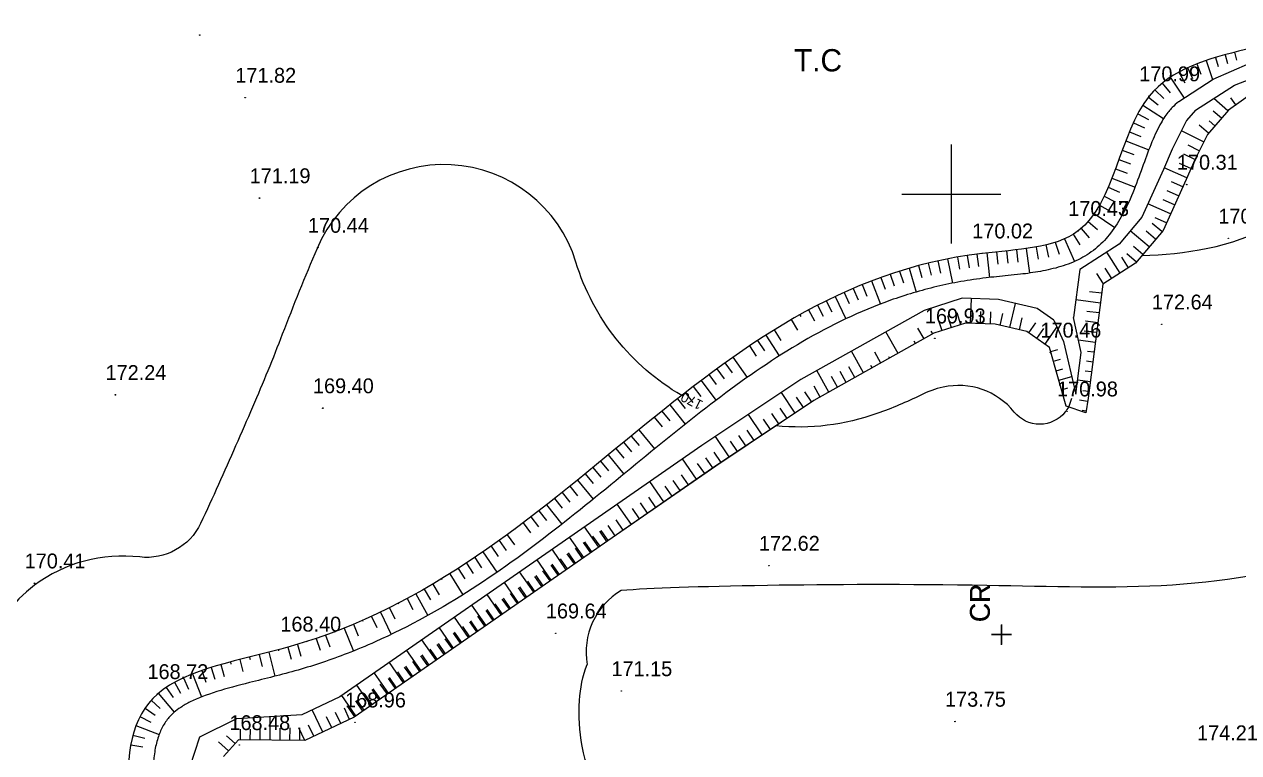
# Model space of a CAD drawing. Extents: x -83928 to -81707, y 15464 to 18601.
# Drawn here: x -83387.1 to -83142, y 16687.2 to 16834.3 of the extents above; entities that cross this region are included whole.
import ezdxf
from ezdxf.enums import TextEntityAlignment as Align

# ---------------------------------------------------------------- set-up
doc = ezdxf.new("R2010")
doc.units = 0
doc.header["$MEASUREMENT"] = 0
doc.linetypes.add('ACAD_ISO03W100', pattern=[30, 12, -18])
for name, color, linetype in [('ALT', 7, 'Continuous'), ('Carroyage 1', 7, 'Continuous'), ('CNiv_1', 1, 'Continuous'), ('CODE', 2, 'Continuous'), ('CONST', 7, 'Continuous'), ('Cotation CN', 6, 'Continuous'), ('ECOULEMENT', 160, 'ACAD_ISO03W100'), ('POINTS', 3, 'Continuous'), ('Talus', 5, 'Continuous')]:
    doc.layers.add(name, color=color, linetype=linetype)
doc.styles.add('TEXT', font='cyr2.shx')

# ---------------------------------------------------------------- blocks, each defined once
blk = doc.blocks.new('CotaCNiv')
at = {"invisible_edges": 15}
blk.add_3dface([(-0.5, -0.5), (0.5, -0.5), (0.5, 0.5), (-0.5, 0.5)], dxfattribs=at)
blk.add_3dface([(-0.5, -0.5), (0.5, -0.5), (0.5, 0.5), (-0.5, 0.5)], dxfattribs=at)
blk.add_attdef('ALTCNIV', text='', height=0.4).set_placement((0, 0), align=Align.MIDDLE)
blk = doc.blocks.new('C16')
for p, q in [((-1, 0), (1, 0)), ((0, -1), (0, 1))]:
    blk.add_line(p, q)
at = {"style": 'TEXT'}
blk.add_text('CR', height=2, dxfattribs=at).set_placement((1.28, 1.19))

msp = doc.modelspace()

# ---------------------------------------------------------------- linework, layer by layer
at = {"extrusion": (0.003135, -0.012036, 0.999923)}
for p, q in [((-83189.86, 16709.02, 194.3), (-83189.86, 16713.02, 194.35)), ((-83189.86, 16709.02, 194.3), (-83189.86, 16713.02, 194.35)), ((-83189.85, 16708.99, 194.3), (-83189.85, 16712.99, 194.35)), ((-83189.85, 16708.99, 194.3), (-83189.85, 16712.99, 194.35)), ((-83189.84, 16709.04, 194.3), (-83189.84, 16713.04, 194.35)), ((-83189.84, 16709.04, 194.3), (-83189.84, 16713.04, 194.35)), ((-83187.86, 16711.02, 194.32), (-83191.86, 16711.02, 194.33)), ((-83187.86, 16711.02, 194.32), (-83191.86, 16711.02, 194.33)), ((-83187.85, 16710.99, 194.32), (-83191.85, 16710.99, 194.33)), ((-83187.85, 16710.99, 194.32), (-83191.85, 16710.99, 194.33)), ((-83187.84, 16711.04, 194.32), (-83191.84, 16711.04, 194.33)), ((-83187.84, 16711.04, 194.32), (-83191.84, 16711.04, 194.33))]:
    msp.add_line(p, q, dxfattribs=at)
at = {"layer": 'Carroyage 1'}
for p, q in [((-83200, 16810), (-83200, 16790)), ((-83210, 16800), (-83190, 16800))]:
    msp.add_line(p, q, dxfattribs=at)
at = {"layer": 'CNiv_1', "elevation": 170}
for points in [[(-83254.41, 16759.34, -0.188943), (-83275.76, 16786.25, 0.69987), (-83328, 16789, 0.008787), (-83335, 16771.69, -0.010345), (-83341, 16757, -0.002985), (-83347.89, 16741.33, -0.005928), (-83351.5, 16733.5, -0.321506), (-83363.77, 16726.72, 0.19264), (-83385, 16721, 0.288856), (-83396.09, 16691.94, -0.333282)], [(-83180, 16768, -0.003653), (-83179.84, 16767.82, -0.003653)], [(-83176.37, 16757, -0.055328), (-83177, 16756, -0.478882), (-83187.31, 16755.99, 0.285432), (-83201.67, 16761, 0.060042), (-83206.16, 16759.41, -0.029775), (-83215, 16755.67, -0.11048), (-83235.4, 16753.19, -0.11048)], [(-83155.17, 16473.7, -0.01914), (-83167.14, 16529, -0.02761), (-83168.97, 16544.2, 0.144384), (-83170, 16547, 0.076084), (-83172.63, 16549.61, -0.0246), (-83181.5, 16556.75, -0.009017), (-83187.07, 16561.89, -0.006153), (-83195, 16569.67, -0.386251), (-83195.92, 16589.71, 0.24758), (-83190, 16618, 0.108236), (-83208.19, 16651.7, 0.203341), (-83227, 16661, 0.028378), (-83229.94, 16661, -0.027303), (-83233, 16661, -0.133708), (-83262.93, 16670.9, -0.204862), (-83274.5, 16688.5, -0.059532), (-83275.04, 16697.77, -0.074932), (-83273.5, 16705)]]:
    msp.add_lwpolyline(points, format="xyb", dxfattribs=at)
at = {"layer": 'CNiv_1'}
msp.add_arc((-83259.08, 16707.44, 24.95), 14.63, 121.1688, 189.5838, dxfattribs=at)
msp.add_open_spline([(-83161.54, 16787.58, -1.18), (-83152.97, 16787.84, -1.23), (-83128.21, 16791.31, 0.96), (-83089.88, 16842.36, -0.47), (-83082.11, 16755.45, 0.2), (-83128.37, 16718.36, -0.39), (-83182.42, 16721.38, 2.11), (-83242.96, 16721.06, -4.77), (-83260.62, 16720.4, 11.94), (-83266.65, 16719.95, 24.95)], degree=3, knots=[185.913164, 185.913164, 185.913164, 185.913164, 211.895094, 254.614391, 314.944306, 355.90358, 427.87171, 472.181306, 522.481281, 522.481281, 522.481281, 522.481281], dxfattribs=at)
at = {"layer": 'ECOULEMENT', "linetype": 'ByBlock', "extrusion": (0.000932032, -0.005533, 0.999984)}
for p, q in [((-83138.5, 16820.88, 8.28), (-83144.07, 16816.93, 8.26)), ((-83144.07, 16816.93, 8.26), (-83148.33, 16812.03, 8.24)), ((-83148.33, 16812.03, 8.24), (-83150.89, 16806.92, 8.21)), ((-83150.89, 16806.92, 8.21), (-83152.64, 16802.94, 8.19)), ((-83152.64, 16802.94, 8.19), (-83157.28, 16792.66, 8.14)), ((-83157.28, 16792.66, 8.14), (-83162.82, 16786.06, 8.11)), ((-83162.82, 16786.06, 8.11), (-83169.42, 16781.8, 8.09)), ((-83169.42, 16781.8, 8.09), (-83172.4, 16758.81, 7.97)), ((-83197.12, 16773.92, 8.07), (-83203.5, 16771.89, 8.07)), ((-83191.15, 16773.71, 8.07), (-83197.12, 16773.92, 8.07)), ((-83184.76, 16772.22, 8.05), (-83191.15, 16773.71, 8.07)), ((-83203.5, 16771.89, 8.07), (-83227.74, 16758.29, 8.02)), ((-83180.18, 16769.03, 8.03), (-83184.76, 16772.22, 8.05)), ((-83176.83, 16757.15, 7.96), (-83180.18, 16769.03, 8.03)), ((-83227.74, 16758.29, 8.02), (-83247.55, 16745.09, 7.96)), ((-83172.4, 16758.81, 7.97), (-83172.83, 16755.83, 7.95)), ((-83172.83, 16755.83, 7.95), (-83176.83, 16757.15, 7.96)), ((-83176.83, 16757.15, 7.96), (-83176.83, 16757.15, 7.96)), ((-83247.55, 16745.09, 7.96), (-83268.43, 16730.61, 7.9)), ((-83268.43, 16730.61, 7.9), (-83320.51, 16694.37, 7.75)), ((-83320.51, 16694.37, 7.75), (-83330.47, 16689.66, 7.73)), ((-83343.85, 16689.79, 7.75), (-83346.88, 16686.46, 7.73)), ((-83330.47, 16689.66, 7.73), (-83343.85, 16689.79, 7.75))]:
    msp.add_line(p, q, dxfattribs=at)
for points, elevation in [([(-83154.26, 16819.04), (-83147.33, 16823.58), (-83139.91, 16826.8), (-83130.88, 16829.06), (-83122.81, 16831.64), (-83115.39, 16836.47), (-83109.58, 16844.53), (-83109.26, 16852.26), (-83110.55, 16858.06), (-83112.81, 16864.51), (-83120.23, 16875.47), (-83129.18, 16886.02)], 24.94), ([(-83150.7, 16816.26), (-83142.81, 16821.32), (-83135.39, 16824.22), (-83120.37, 16826.73)], -162.28), ([(-83138.47, 16820.24), (-83144.04, 16816.29), (-83148.3, 16811.39), (-83150.86, 16806.28), (-83152.61, 16802.3), (-83157.25, 16792.02), (-83162.79, 16785.42), (-83169.39, 16781.16), (-83172.38, 16758.17), (-83172.8, 16755.19), (-83176.8, 16756.51), (-83176.8, 16756.51), (-83180.15, 16768.39), (-83184.73, 16771.58), (-83191.12, 16773.07), (-83197.09, 16773.28), (-83203.47, 16771.25), (-83227.71, 16757.65), (-83247.52, 16744.45), (-83268.4, 16729.97), (-83320.48, 16693.72)], -162.28), ([(-83150.7, 16816.26), (-83152.49, 16814.19), (-83155.39, 16808.41), (-83157.18, 16804.33), (-83161.53, 16794.7), (-83166.13, 16789.21), (-83174.05, 16784.1), (-83175.31, 16774.45)], -162.28), ([(-83179.27, 16773.87), (-83182.66, 16776.23), (-83190.46, 16778.05), (-83197.78, 16778.31), (-83205.47, 16775.86), (-83230.33, 16761.92), (-83250.34, 16748.59), (-83271.25, 16734.08), (-83323.34, 16697.83)], -162.28), ([(-83179.27, 16773.87), (-83177.34, 16769.6), (-83174.82, 16758.94), (-83173.74, 16767.37), (-83175.31, 16774.45)], -162.28), ([(-83323.34, 16697.83), (-83331.03, 16694.22), (-83344.23, 16693.4), (-83351.66, 16689.69), (-83353.73, 16683.5), (-83349.14, 16652.7), (-83343.82, 16647.23), (-83338.87, 16646.4), (-83332.26, 16647.23), (-83328.08, 16644.3), (-83326.28, 16635.53), (-83324.47, 16627.89), (-83321.77, 16623.17), (-83312.54, 16621.59)], -162.28)]:
    msp.add_lwpolyline(points, dxfattribs=dict(at, elevation=elevation))
at = {"layer": 'ECOULEMENT', "linetype": 'ByBlock'}
for points, knots in [([(-83231.14, 17000, 197.93), (-83200.61, 16961.43, 197.37), (-83163.48, 16914.92, 196.69), (-83105.77, 16852.96, 195.77), (-83125.72, 16827.05, 195.52), (-83164.9, 16832.87, 195.71), (-83167.56, 16789.06, 195.19), (-83247.47, 16788.18, 195.43), (-83281.69, 16714.69, 194.65), (-83374.05, 16701.39, 194.78), (-83364.95, 16668.76, 194.36), (-83359.1, 16647.79, 194.09)], [7.908375, 7.908375, 7.908375, 7.908375, 170.271753, 201.744415, 213.343907, 258.510006, 289.240422, 309.149666, 469.744028, 498.230383, 549.512614, 549.512614, 549.512614, 549.512614]), ([(-83231.14, 17000, 197.93), (-83200.61, 16961.43, 197.37), (-83163.48, 16914.92, 196.69), (-83105.77, 16852.96, 195.77), (-83125.72, 16827.05, 195.52), (-83164.9, 16832.87, 195.71), (-83167.56, 16789.06, 195.19), (-83247.47, 16788.18, 195.43), (-83281.69, 16714.69, 194.65), (-83374.05, 16701.39, 194.78), (-83364.95, 16668.76, 194.36), (-83359.1, 16647.79, 194.09)], [7.908375, 7.908375, 7.908375, 7.908375, 170.271753, 201.744415, 213.343907, 258.510006, 289.240422, 309.149666, 469.744028, 498.230383, 549.512614, 549.512614, 549.512614, 549.512614]), ([(-83154.12, 16818.65, 195.51), (-83154.13, 16818.64, 195.51), (-83154.13, 16818.63, 195.51), (-83154.61, 16818.26, 195.5), (-83155.03, 16817.87, 195.5), (-83155.67, 16817.21, 195.49), (-83155.91, 16816.96, 195.49), (-83156.39, 16816.36, 195.49), (-83156.65, 16816.02, 195.48), (-83157.16, 16815.25, 195.47), (-83157.41, 16814.84, 195.47), (-83158.31, 16813.27, 195.45), (-83158.92, 16811.95, 195.44), (-83160.11, 16809.06, 195.41), (-83160.68, 16807.5, 195.39), (-83161.85, 16804.25, 195.36), (-83162.46, 16802.57, 195.34), (-83163.8, 16799.2, 195.3), (-83164.54, 16797.51, 195.28), (-83166.13, 16794.58, 195.25), (-83166.92, 16793.31, 195.24), (-83168.64, 16791.09, 195.22), (-83169.53, 16790.13, 195.21), (-83171.06, 16788.81, 195.2), (-83171.61, 16788.39, 195.2), (-83172.74, 16787.64, 195.19), (-83173.31, 16787.29, 195.19), (-83175.21, 16786.29, 195.18), (-83176.56, 16785.77, 195.18), (-83179.28, 16784.94, 195.18), (-83180.65, 16784.63, 195.18), (-83183.37, 16784.14, 195.18), (-83184.72, 16783.95, 195.18), (-83187.71, 16783.61, 195.19), (-83189.32, 16783.46, 195.19), (-83191.6, 16783.22, 195.2), (-83192.3, 16783.15, 195.2), (-83193.85, 16782.97, 195.2), (-83194.7, 16782.85, 195.2), (-83196.39, 16782.6, 195.2), (-83197.22, 16782.47, 195.21), (-83199.71, 16782.03, 195.21), (-83201.33, 16781.69, 195.21), (-83206.14, 16780.55, 195.21), (-83209.25, 16779.62, 195.21), (-83218.47, 16776.33, 195.2), (-83224.33, 16773.5, 195.18), (-83235.66, 16766.9, 195.14), (-83241.13, 16763.13, 195.11), (-83251.93, 16755.04, 195.05), (-83257.26, 16750.7, 195.01), (-83268.02, 16741.86, 194.94), (-83273.46, 16737.35, 194.9), (-83284.72, 16728.54, 194.83), (-83290.54, 16724.25, 194.8), (-83302.84, 16716.32, 194.74), (-83309.32, 16712.68, 194.72), (-83318.11, 16708.76, 194.7), (-83319.99, 16707.98, 194.69), (-83323.54, 16706.61, 194.69), (-83325.21, 16706, 194.69), (-83328.52, 16704.89, 194.68), (-83330.16, 16704.38, 194.68), (-83335.15, 16702.95, 194.68), (-83338.48, 16702.16, 194.68), (-83343.96, 16700.77, 194.68), (-83346.18, 16700.18, 194.68), (-83350.23, 16698.9, 194.68), (-83352.06, 16698.21, 194.68), (-83354.29, 16697.1, 194.67), (-83354.93, 16696.74, 194.67), (-83356.02, 16696.02, 194.66), (-83356.48, 16695.68, 194.66), (-83357.47, 16694.82, 194.65), (-83357.96, 16694.27, 194.65), (-83358.84, 16693.06, 194.64), (-83359.23, 16692.39, 194.63), (-83359.89, 16690.89, 194.61), (-83360.18, 16690.07, 194.6), (-83360.63, 16688.25, 194.58), (-83360.8, 16687.25, 194.57), (-83361.14, 16684.04, 194.53), (-83361.13, 16681.6, 194.51), (-83360.67, 16676.25, 194.44), (-83360.23, 16673.35, 194.4), (-83359.04, 16667.25, 194.33), (-83358.29, 16664.06, 194.29), (-83356.61, 16657.49, 194.2), (-83355.68, 16654.12, 194.16), (-83354.58, 16650.19, 194.11), (-83354.43, 16649.66, 194.1), (-83354.29, 16649.13, 194.09)], [254.181157, 254.181157, 254.181157, 254.181157, 254.234902, 254.234902, 256.807474, 256.807474, 258.372978, 258.372978, 260.23433, 260.23433, 262.095682, 262.095682, 266.925055, 266.925055, 271.754428, 271.754428, 276.583801, 276.583801, 281.413174, 281.413174, 285.208765, 285.208765, 288.399955, 288.399955, 290.009131, 290.009131, 291.618307, 291.618307, 295.237822, 295.237822, 298.857338, 298.857338, 302.476854, 302.476854, 306.918177, 306.918177, 308.959153, 308.959153, 311.510376, 311.510376, 314.061599, 314.061599, 319.164045, 319.164045, 329.368937, 329.368937, 350.258204, 350.258204, 371.14747, 371.14747, 392.036736, 392.036736, 412.926003, 412.926003, 433.815269, 433.815269, 454.704535, 454.704535, 460.249327, 460.249327, 465.02062, 465.02062, 469.557659, 469.557659, 478.631737, 478.631737, 485.37404, 485.37404, 492.116343, 492.116343, 495.288811, 495.288811, 498.157063, 498.157063, 502.334214, 502.334214, 506.511365, 506.511365, 510.688515, 510.688515, 514.865666, 514.865666, 523.203077, 523.203077, 531.540488, 531.540488, 539.8779, 539.8779, 548.215311, 548.215311, 549.512614, 549.512614, 549.512614, 549.512614]), ([(-83636.04, 16784.1, 196.6), (-83634.16, 16780.03, 196.55), (-83632.29, 16775.99, 196.49), (-83627.7, 16766.56, 196.36), (-83624.95, 16761.27, 196.29), (-83620.65, 16754.22, 196.19), (-83619.27, 16752.12, 196.16), (-83616.8, 16748.66, 196.11), (-83615.72, 16747.26, 196.09), (-83613.51, 16744.57, 196.05), (-83612.36, 16743.29, 196.04), (-83608.81, 16739.59, 195.98), (-83606.28, 16737.33, 195.94), (-83599.82, 16732.41, 195.87), (-83595.72, 16729.89, 195.82), (-83586.51, 16725.37, 195.74), (-83581.41, 16723.36, 195.7), (-83573.32, 16720.81, 195.64), (-83570.82, 16720.09, 195.63), (-83566.29, 16718.9, 195.6), (-83564.32, 16718.42, 195.59), (-83560.24, 16717.49, 195.56), (-83558.13, 16717.03, 195.55), (-83552.11, 16715.77, 195.52), (-83548.14, 16714.96, 195.49), (-83540.36, 16713.2, 195.45), (-83536.56, 16712.26, 195.42), (-83530.86, 16710.46, 195.38), (-83528.8, 16709.72, 195.37), (-83524.92, 16708.02, 195.34), (-83523.1, 16707.08, 195.32), (-83520.37, 16705.22, 195.29), (-83519.36, 16704.42, 195.28), (-83517.51, 16702.59, 195.25), (-83516.68, 16701.57, 195.23), (-83515.45, 16699.51, 195.2), (-83515.01, 16698.52, 195.19), (-83514.37, 16696.42, 195.16), (-83514.18, 16695.32, 195.15), (-83514.11, 16693.58, 195.13), (-83514.13, 16692.95, 195.12), (-83514.23, 16691.83, 195.11), (-83514.3, 16691.34, 195.1), (-83514.48, 16690.39, 195.09), (-83514.59, 16689.93, 195.09), (-83515.08, 16688.12, 195.07), (-83515.57, 16686.84, 195.05), (-83516.64, 16684.35, 195.03), (-83517.23, 16683.14, 195.01), (-83518.39, 16680.77, 194.99), (-83518.97, 16679.61, 194.98), (-83520.03, 16677.39, 194.95), (-83520.51, 16676.33, 194.94), (-83521.1, 16674.8, 194.92), (-83521.27, 16674.29, 194.92), (-83521.64, 16673.06, 194.91), (-83521.79, 16672.35, 194.9), (-83521.99, 16670.98, 194.88), (-83522.03, 16670.32, 194.87), (-83522.01, 16668.63, 194.85), (-83521.87, 16667.62, 194.84), (-83521.33, 16665.59, 194.81), (-83520.93, 16664.56, 194.8), (-83519.86, 16662.48, 194.77), (-83519.19, 16661.41, 194.76), (-83517.59, 16659.26, 194.73), (-83516.66, 16658.17, 194.71), (-83513.51, 16654.89, 194.66), (-83510.94, 16652.7, 194.63), (-83505.19, 16648.33, 194.56), (-83502.01, 16646.15, 194.52), (-83495.37, 16641.8, 194.45), (-83491.91, 16639.62, 194.41), (-83486.57, 16636.19, 194.35), (-83484.68, 16634.97, 194.33), (-83481.68, 16632.97, 194.3), (-83480.55, 16632.2, 194.29), (-83478.34, 16630.66, 194.26), (-83477.25, 16629.89, 194.25), (-83474.05, 16627.58, 194.21), (-83471.99, 16626.05, 194.18), (-83465.98, 16621.48, 194.11), (-83462.22, 16618.51, 194.06), (-83454.59, 16612.57, 193.97), (-83450.76, 16609.66, 193.92), (-83443.21, 16604.52, 193.83), (-83439.51, 16602.3, 193.8), (-83433.94, 16599.68, 193.75), (-83432.11, 16598.93, 193.73), (-83428.96, 16597.84, 193.71), (-83427.65, 16597.45, 193.7), (-83424.97, 16596.79, 193.68), (-83423.6, 16596.5, 193.68), (-83419.39, 16595.81, 193.66), (-83416.45, 16595.56, 193.64), (-83407.4, 16595.31, 193.61), (-83400.98, 16595.84, 193.6), (-83387.81, 16597.77, 193.58), (-83381.04, 16599.17, 193.58), (-83371.49, 16601.38, 193.57), (-83368.67, 16602.06, 193.57), (-83363.06, 16603.43, 193.57), (-83360.27, 16604.12, 193.57), (-83351.93, 16606.17, 193.57), (-83346.42, 16607.5, 193.57), (-83336.29, 16609.65, 193.56), (-83331.69, 16610.52, 193.56), (-83323.43, 16611.72, 193.55), (-83319.79, 16612.13, 193.54), (-83313.78, 16612.55, 193.53), (-83311.42, 16612.65, 193.52), (-83306.69, 16612.71, 193.51), (-83304.32, 16612.66, 193.5), (-83297.2, 16612.31, 193.47), (-83292.45, 16611.79, 193.45), (-83278.25, 16609.4, 193.38), (-83268.85, 16606.69, 193.31), (-83255.62, 16601.22, 193.21), (-83251.57, 16599.31, 193.17), (-83243.09, 16594.81, 193.09), (-83238.67, 16592.14, 193.04), (-83231.88, 16587.53, 192.97), (-83229.43, 16585.76, 192.94), (-83224.62, 16582.04, 192.88), (-83222.25, 16580.09, 192.85), (-83215.38, 16574.02, 192.75), (-83211.09, 16569.66, 192.69), (-83203.5, 16560.41, 192.55), (-83200.2, 16555.52, 192.48), (-83196.5, 16548.1, 192.38), (-83195.5, 16545.76, 192.35), (-83193.94, 16541.26, 192.29), (-83193.35, 16539.1, 192.26), (-83192.41, 16534.36, 192.2), (-83192.13, 16531.81, 192.17), (-83191.95, 16526.72, 192.11), (-83192.06, 16524.17, 192.08), (-83192.8, 16517.25, 192), (-83193.76, 16512.88, 191.95), (-83196.35, 16504.23, 191.85), (-83197.97, 16499.93, 191.81), (-83201.62, 16491.37, 191.72), (-83203.65, 16487.11, 191.67), (-83208.76, 16476.78, 191.56), (-83211.93, 16470.72, 191.5), (-83217.85, 16458.68, 191.37), (-83220.61, 16452.71, 191.31), (-83223.49, 16445.03, 191.23), (-83224.11, 16443.25, 191.21), (-83225.26, 16439.68, 191.17), (-83225.8, 16437.89, 191.15), (-83227.29, 16432.5, 191.09), (-83228.14, 16428.88, 191.05), (-83230.61, 16416.86, 190.91), (-83231.78, 16408.36, 190.81), (-83232.96, 16399.74, 190.71)], [0, 0, 0, 0, 12.921922, 12.921922, 31.007344, 31.007344, 39.175766, 39.175766, 45.158972, 45.158972, 51.142179, 51.142179, 63.108591, 63.108591, 79.36852, 79.36852, 95.628448, 95.628448, 102.462963, 102.462963, 107.482534, 107.482534, 112.502105, 112.502105, 121.529669, 121.529669, 130.557233, 130.557233, 136.053573, 136.053573, 141.549912, 141.549912, 145.105644, 145.105644, 148.661377, 148.661377, 151.475291, 151.475291, 154.289206, 154.289206, 155.863305, 155.863305, 157.086562, 157.086562, 158.309819, 158.309819, 161.953134, 161.953134, 165.596448, 165.596448, 169.239763, 169.239763, 172.883078, 172.883078, 174.875795, 174.875795, 177.972295, 177.972295, 181.068795, 181.068795, 186.053798, 186.053798, 191.0388, 191.0388, 196.023803, 196.023803, 201.008806, 201.008806, 210.935564, 210.935564, 220.862323, 220.862323, 230.789081, 230.789081, 236.25587, 236.25587, 239.605583, 239.605583, 242.955297, 242.955297, 249.654723, 249.654723, 263.053576, 263.053576, 277.972828, 277.972828, 292.892079, 292.892079, 300.083353, 300.083353, 305.092885, 305.092885, 310.102416, 310.102416, 320.12148, 320.12148, 339.900943, 339.900943, 359.680405, 359.680405, 368.005418, 368.005418, 376.330431, 376.330431, 392.980457, 392.980457, 406.869599, 406.869599, 417.742702, 417.742702, 424.703575, 424.703575, 431.664447, 431.664447, 445.586192, 445.586192, 473.429682, 473.429682, 485.91182, 485.91182, 500.053504, 500.053504, 508.214076, 508.214076, 516.374648, 516.374648, 532.695791, 532.695791, 549.016934, 549.016934, 556.318908, 556.318908, 562.836698, 562.836698, 570.405635, 570.405635, 577.974571, 577.974571, 591.132953, 591.132953, 604.291334, 604.291334, 617.449715, 617.449715, 636.322466, 636.322466, 655.195218, 655.195218, 660.908099, 660.908099, 666.620981, 666.620981, 678.046745, 678.046745, 704.4386, 704.4386, 704.4386, 704.4386]), ([(-83360.49, 16624.47, 193.82), (-83360.93, 16624.06, 193.81), (-83361.38, 16623.64, 193.81), (-83363.44, 16621.76, 193.79), (-83365.11, 16620.32, 193.78), (-83368.7, 16617.69, 193.76), (-83370.62, 16616.49, 193.75), (-83373.46, 16615.19, 193.74), (-83374.22, 16614.88, 193.74), (-83375.76, 16614.35, 193.74), (-83376.53, 16614.12, 193.74), (-83378.87, 16613.53, 193.74), (-83380.44, 16613.28, 193.74), (-83384.54, 16612.91, 193.75), (-83387.07, 16612.98, 193.76), (-83392.1, 16613.52, 193.78), (-83394.6, 16614, 193.8), (-83399.57, 16615.2, 193.83), (-83402.03, 16615.93, 193.84), (-83408.06, 16617.89, 193.89), (-83411.59, 16619.2, 193.91), (-83416.78, 16621.12, 193.95), (-83418.53, 16621.76, 193.96), (-83421.44, 16622.79, 193.99), (-83422.62, 16623.2, 194), (-83426.07, 16624.33, 194.02), (-83428.32, 16624.99, 194.03), (-83432.76, 16626.18, 194.06), (-83434.96, 16626.71, 194.08), (-83441.12, 16628.11, 194.11), (-83445.09, 16628.89, 194.13), (-83453.32, 16630.61, 194.18), (-83457.57, 16631.55, 194.21), (-83466.56, 16633.95, 194.26), (-83471.31, 16635.42, 194.29), (-83478.25, 16638.03, 194.35), (-83480.15, 16638.79, 194.36), (-83484.05, 16640.44, 194.4), (-83486.05, 16641.34, 194.41), (-83490.42, 16643.45, 194.45), (-83492.8, 16644.69, 194.47), (-83497.32, 16647.35, 194.52), (-83499.47, 16648.76, 194.54), (-83502.71, 16651.3, 194.58), (-83503.92, 16652.36, 194.6), (-83506.11, 16654.63, 194.64), (-83507.09, 16655.84, 194.65), (-83508.43, 16658.05, 194.68), (-83508.89, 16658.96, 194.7), (-83509.58, 16660.92, 194.72), (-83509.83, 16661.97, 194.74), (-83510.01, 16664.14, 194.76), (-83509.94, 16665.27, 194.78), (-83509.61, 16666.79, 194.79), (-83509.5, 16667.19, 194.8), (-83509.1, 16668.38, 194.81), (-83508.76, 16669.11, 194.82), (-83508.01, 16670.47, 194.83), (-83507.6, 16671.1, 194.84), (-83506.73, 16672.29, 194.85), (-83506.27, 16672.85, 194.85), (-83504.83, 16674.51, 194.87), (-83503.8, 16675.55, 194.88), (-83501.76, 16677.56, 194.9), (-83500.76, 16678.53, 194.91), (-83498.94, 16680.39, 194.92), (-83498.12, 16681.29, 194.93), (-83497.19, 16682.48, 194.94), (-83496.95, 16682.82, 194.95), (-83496.6, 16683.36, 194.95), (-83496.48, 16683.56, 194.95), (-83496.16, 16684.13, 194.96), (-83495.98, 16684.5, 194.96), (-83495.7, 16685.26, 194.97), (-83495.59, 16685.65, 194.98), (-83495.37, 16686.72, 194.99), (-83495.3, 16687.43, 195), (-83495.34, 16688.99, 195.01), (-83495.43, 16689.83, 195.03), (-83495.8, 16691.63, 195.05), (-83496.07, 16692.6, 195.06), (-83497.06, 16695.5, 195.1), (-83497.99, 16697.56, 195.13), (-83500.2, 16701.87, 195.19), (-83501.47, 16704.12, 195.22), (-83502.96, 16706.72, 195.25), (-83503.14, 16707.02, 195.26), (-83503.31, 16707.32, 195.26)], [3.629089, 3.629089, 3.629089, 3.629089, 5.311812, 5.311812, 11.294221, 11.294221, 17.276629, 17.276629, 19.412807, 19.412807, 21.548984, 21.548984, 25.821339, 25.821339, 32.673478, 32.673478, 39.525618, 39.525618, 46.377758, 46.377758, 56.480317, 56.480317, 61.751646, 61.751646, 65.45892, 65.45892, 72.873468, 72.873468, 80.288016, 80.288016, 93.662901, 93.662901, 107.037785, 107.037785, 120.41267, 120.41267, 125.290417, 125.290417, 130.168165, 130.168165, 136.056719, 136.056719, 141.945273, 141.945273, 145.86332, 145.86332, 149.781366, 149.781366, 152.292296, 152.292296, 154.803225, 154.803225, 157.314155, 157.314155, 158.241319, 158.241319, 160.095648, 160.095648, 161.949977, 161.949977, 163.804307, 163.804307, 167.659134, 167.659134, 171.513962, 171.513962, 175.36879, 175.36879, 177.018906, 177.018906, 178.080372, 178.080372, 180.203304, 180.203304, 182.326236, 182.326236, 185.918016, 185.918016, 189.509795, 189.509795, 193.101575, 193.101575, 199.834472, 199.834472, 206.567369, 206.567369, 207.445937, 207.445937, 207.445937, 207.445937])]:
    msp.add_open_spline(points, degree=3, knots=knots, dxfattribs=at)
for points in [[(-83640.58, 16782, 196.59), (-83619.17, 16743.6, 196.06), (-83563.77, 16713.17, 195.52), (-83519.21, 16692.4, 195.13), (-83526.23, 16675.17, 194.95), (-83484.25, 16628.67, 194.25), (-83428.06, 16592.41, 193.64), (-83367.59, 16597.18, 193.51), (-83309.91, 16607.67, 193.45), (-83232.38, 16581.68, 192.9), (-83197.77, 16535.71, 192.24), (-83227.83, 16447.67, 191.27), (-83237.92, 16400.42, 190.73)], [(-83640.58, 16782, 196.59), (-83619.17, 16743.6, 196.06), (-83563.77, 16713.17, 195.52), (-83519.21, 16692.4, 195.13), (-83526.23, 16675.17, 194.95), (-83484.25, 16628.67, 194.25), (-83428.06, 16592.41, 193.64), (-83367.59, 16597.18, 193.51), (-83309.91, 16607.67, 193.45), (-83232.38, 16581.68, 192.9), (-83197.77, 16535.71, 192.24), (-83227.83, 16447.67, 191.27), (-83237.92, 16400.42, 190.73)], [(-83361.17, 16630.75, 193.89), (-83374.99, 16619.99, 193.81), (-83422.28, 16628.35, 194.06), (-83478.94, 16643.72, 194.42), (-83504.62, 16666.02, 194.77), (-83491.97, 16681.37, 194.91), (-83498.98, 16709.81, 195.28)]]:
    msp.add_spline(points, degree=3, dxfattribs=at)
at = {"layer": 'POINTS', "extrusion": (0.002059, -0.012217, 0.999923)}
for centre in [(-83351.9, 16831.11, -182.42), (-83351.88, 16831.12, -182.42), (-83342.73, 16818.48, -182.42), (-83342.71, 16818.49, -182.42), (-83160.31, 16818.77, -182.42), (-83160.3, 16818.79, -182.42), (-83152.7, 16800.94, -182.42), (-83152.7, 16800.94, -182.42), (-83339.83, 16798.19, -182.42), (-83339.81, 16798.21, -182.42), (-83174.63, 16791.61, -182.42), (-83174.63, 16791.59, -182.42), (-83144.33, 16790.06, -182.42), (-83144.33, 16790.06, -182.42), (-83328.06, 16788.18, -182.42), (-83328.05, 16788.2, -182.42), (-83194.01, 16787.05, -182.42), (-83194, 16787.06, -182.42), (-83157.75, 16772.72, -182.42), (-83157.75, 16772.72, -182.42), (-83203.55, 16769.9, -182.42), (-83203.55, 16769.9, -182.42), (-83180.23, 16767.04, -182.42), (-83180.23, 16767.04, -182.42), (-83368.91, 16758.47, -182.42), (-83368.9, 16758.48, -182.42), (-83327.06, 16755.78, -182.42), (-83327.04, 16755.8, -182.42), (-83176.88, 16755.16, -182.42), (-83176.88, 16755.16, -182.42), (-83237.04, 16724, -182.42), (-83237.04, 16724, -182.42), (-83385.24, 16720.43, -182.42), (-83385.22, 16720.44, -182.42), (-83280.04, 16710.34, -182.42), (-83280.04, 16710.34, -182.42), (-83190.08, 16710.06, -182.42), (-83190.08, 16710.06, -182.42), (-83190.07, 16710.03, -182.42), (-83190.07, 16710.03, -182.42), (-83190.06, 16710.08, -182.42), (-83190.06, 16710.08, -182.42), (-83333.62, 16707.69, -182.42), (-83333.62, 16707.69, -182.42), (-83360.44, 16698.09, -182.42), (-83360.44, 16698.09, -182.42), (-83266.81, 16698.68, -182.42), (-83266.81, 16698.68, -182.42), (-83320.56, 16692.37, -182.42), (-83320.56, 16692.37, -182.42), (-83199.49, 16692.52, -182.42), (-83199.49, 16692.52, -182.42), (-83343.9, 16687.79, -182.42), (-83343.9, 16687.79, -182.42)]:
    msp.add_circle(centre, 0.05, dxfattribs=at)
at = {"layer": 'Talus', "linetype": 'ByBlock', "extrusion": (0.000932032, -0.005533, 0.999984)}
for p, q in [((-83148.59, 16826.97, 195.59), (-83147.29, 16823.11, 195.52)), ((-83146.69, 16827.57, 195.59), (-83146.13, 16825.73, 195.56)), ((-83144.76, 16828.12, 195.59), (-83144.29, 16826.38, 195.56)), ((-83142.83, 16828.63, 195.59), (-83142.42, 16827.03, 195.56)), ((-83154.1, 16824.61, 195.58), (-83152.9, 16822.42, 195.54)), ((-83152.31, 16825.51, 195.58), (-83151.31, 16823.32, 195.55)), ((-83150.47, 16826.28, 195.59), (-83149.66, 16824.19, 195.55)), ((-83157.43, 16822.4, 195.56), (-83155.85, 16820.46, 195.53)), ((-83155.82, 16823.58, 195.57), (-83153.02, 16819.36, 195.51)), ((-83160.23, 16819.56, 195.54), (-83158.26, 16818.02, 195.51)), ((-83158.91, 16821.06, 195.55), (-83157.13, 16819.3, 195.52)), ((-83144.18, 16816.8, 8.26), (-83147.03, 16819.27, 8.28)), ((-83142.58, 16817.99, 8.27), (-83143.59, 16819.41, 8.28)), ((-83161.38, 16817.92, 195.52), (-83157.16, 16815.25, 195.47)), ((-83145.5, 16815.29, 8.25), (-83147.14, 16816.72, 8.26)), ((-83163.27, 16814.4, 195.48), (-83161, 16813.35, 195.46)), ((-83162.38, 16816.19, 195.5), (-83160.18, 16815.02, 195.48)), ((-83146.81, 16813.78, 8.25), (-83147.94, 16814.76, 8.25)), ((-83164.07, 16812.57, 195.46), (-83161.76, 16811.61, 195.44)), ((-83149.08, 16810.53, 8.23), (-83153.56, 16812.77, 8.25)), ((-83148.12, 16812.27, 8.24), (-83150.01, 16813.91, 8.25)), ((-83164.81, 16810.71, 195.44), (-83160.14, 16808.92, 195.41)), ((-83149.98, 16808.74, 8.22), (-83152.21, 16809.86, 8.23)), ((-83166.19, 16806.96, 195.4), (-83163.84, 16806.1, 195.39)), ((-83165.51, 16808.84, 195.42), (-83163.16, 16807.98, 195.41)), ((-83150.87, 16806.95, 8.21), (-83153.11, 16808.07, 8.22)), ((-83166.88, 16805.08, 195.38), (-83164.53, 16804.21, 195.36)), ((-83152.49, 16803.29, 8.2), (-83157.06, 16805.31, 8.21)), ((-83151.68, 16805.12, 8.2), (-83153.97, 16806.13, 8.21)), ((-83167.59, 16803.21, 195.36), (-83162.93, 16801.39, 195.33)), ((-83153.31, 16801.47, 8.19), (-83155.59, 16802.49, 8.19)), ((-83169.17, 16799.54, 195.32), (-83166.92, 16798.45, 195.3)), ((-83168.34, 16801.36, 195.34), (-83166.05, 16800.37, 195.32)), ((-83154.13, 16799.64, 8.18), (-83156.41, 16800.67, 8.18)), ((-83170.1, 16797.76, 195.3), (-83167.92, 16796.53, 195.28)), ((-83155.77, 16796, 8.16), (-83160.33, 16798.05, 8.17)), ((-83154.95, 16797.82, 8.17), (-83157.23, 16798.85, 8.17)), ((-83171.15, 16796.06, 195.29), (-83167.03, 16793.24, 195.24)), ((-83156.6, 16794.17, 8.15), (-83158.87, 16795.2, 8.16)), ((-83173.78, 16793.07, 195.26), (-83172.15, 16791.18, 195.23)), ((-83172.37, 16794.48, 195.27), (-83170.48, 16792.84, 195.25)), ((-83160.07, 16789.34, 8.12), (-83163.9, 16792.55, 8.15)), ((-83158.78, 16790.87, 8.13), (-83160.7, 16792.48, 8.14)), ((-83157.5, 16792.4, 8.14), (-83159.45, 16794.04, 8.15)), ((-83180.96, 16789.71, 195.24), (-83180.37, 16787.28, 195.21)), ((-83179.03, 16790.25, 195.24), (-83178.26, 16787.87, 195.21)), ((-83177.16, 16790.96, 195.24), (-83175.13, 16786.39, 195.18)), ((-83175.39, 16791.89, 195.25), (-83174.08, 16789.76, 195.22)), ((-83198.78, 16787.27, 195.27), (-83198.35, 16784.81, 195.24)), ((-83196.81, 16787.59, 195.27), (-83196.43, 16785.12, 195.23)), ((-83194.83, 16787.88, 195.26), (-83194.5, 16785.4, 195.23)), ((-83192.84, 16788.12, 195.26), (-83192.29, 16783.15, 195.2)), ((-83190.85, 16788.32, 195.26), (-83190.6, 16785.84, 195.23)), ((-83188.86, 16788.52, 195.25), (-83188.61, 16786.04, 195.22)), ((-83186.87, 16788.74, 195.25), (-83186.59, 16786.25, 195.22)), ((-83184.89, 16788.99, 195.25), (-83184.2, 16784.04, 195.18)), ((-83182.91, 16789.3, 195.24), (-83182.47, 16786.84, 195.21)), ((-83165.95, 16784.04, 8.1), (-83168.65, 16788.24, 8.13)), ((-83164.26, 16785.13, 8.11), (-83165.62, 16787.23, 8.12)), ((-83162.64, 16786.27, 8.11), (-83164.61, 16787.93, 8.12)), ((-83161.35, 16787.8, 8.12), (-83163.27, 16789.41, 8.13)), ((-83208.52, 16785.01, 195.27), (-83207.12, 16780.21, 195.21)), ((-83206.59, 16785.54, 195.27), (-83205.94, 16783.13, 195.24)), ((-83204.65, 16786.04, 195.27), (-83204.06, 16783.61, 195.24)), ((-83202.7, 16786.49, 195.27), (-83202.16, 16784.05, 195.24)), ((-83200.75, 16786.9, 195.27), (-83199.77, 16782, 195.21)), ((-83167.63, 16782.96, 8.1), (-83168.98, 16785.06, 8.11)), ((-83216.1, 16782.46, 195.26), (-83214.31, 16777.79, 195.2)), ((-83214.22, 16783.15, 195.27), (-83213.38, 16780.8, 195.24)), ((-83212.33, 16783.81, 195.27), (-83211.54, 16781.44, 195.24)), ((-83210.43, 16784.43, 195.27), (-83209.68, 16782.04, 195.24)), ((-83169.31, 16781.87, 8.09), (-83170.66, 16783.98, 8.11)), ((-83221.63, 16780.15, 195.25), (-83220.6, 16777.87, 195.22)), ((-83219.8, 16780.95, 195.26), (-83218.82, 16778.65, 195.23)), ((-83217.96, 16781.72, 195.26), (-83217.02, 16779.41, 195.23)), ((-83169.66, 16779.95, 8.08), (-83172.14, 16780.27, 8.09)), ((-83227.03, 16777.53, 195.24), (-83225.88, 16775.31, 195.21)), ((-83225.25, 16778.43, 195.24), (-83224.14, 16776.19, 195.21)), ((-83223.45, 16779.31, 195.25), (-83221.31, 16774.79, 195.19)), ((-83196.12, 16773.89, 8.07), (-83195.94, 16778.88, 8.1)), ((-83188.2, 16773.02, 8.06), (-83187.06, 16777.89, 8.09)), ((-83169.92, 16777.97, 8.07), (-83174.88, 16778.61, 8.08)), ((-83230.55, 16775.63, 195.23), (-83230.37, 16775.3, 195.22)), ((-83228.8, 16776.6, 195.23), (-83227.61, 16774.4, 195.2)), ((-83199.98, 16773.01, 8.07), (-83200.73, 16775.4, 8.09)), ((-83198.07, 16773.62, 8.07), (-83198.83, 16776, 8.09)), ((-83194.12, 16773.82, 8.07), (-83194.03, 16776.31, 8.08)), ((-83192.12, 16773.74, 8.07), (-83192.03, 16776.24, 8.08)), ((-83190.15, 16773.48, 8.07), (-83189.58, 16775.91, 8.08)), ((-83186.25, 16772.57, 8.06), (-83185.68, 16775, 8.07)), ((-83170.18, 16775.99, 8.06), (-83172.66, 16776.31, 8.06)), ((-83235.72, 16772.59, 195.21), (-83234.41, 16770.46, 195.18)), ((-83234.01, 16773.63, 195.21), (-83233.98, 16773.58, 195.21)), ((-83232.29, 16774.64, 195.22), (-83231.04, 16772.48, 195.19)), ((-83205.51, 16770.77, 8.06), (-83206.73, 16772.95, 8.08)), ((-83201.88, 16772.41, 8.07), (-83202.64, 16774.79, 8.08)), ((-83184.38, 16771.95, 8.05), (-83182.95, 16774, 8.06)), ((-83182.73, 16770.81, 8.04), (-83181.31, 16772.86, 8.05)), ((-83181.09, 16769.67, 8.04), (-83178.68, 16773.14, 8.05)), ((-83170.43, 16774, 8.05), (-83172.91, 16774.32, 8.05)), ((-83170.43, 16774, 8.05), (-83172.83, 16774.31, 8.05)), ((-83239.1, 16770.44, 195.19), (-83237.73, 16768.35, 195.16)), ((-83237.42, 16771.52, 195.2), (-83234.73, 16767.31, 195.14)), ((-83210.74, 16767.83, 8.05), (-83213.19, 16772.19, 8.08)), ((-83207.25, 16769.79, 8.06), (-83207.53, 16770.29, 8.06)), ((-83203.76, 16771.74, 8.07), (-83204.08, 16772.32, 8.07)), ((-83181.09, 16769.67, 8.04), (-83180.02, 16771.21, 8.04)), ((-83170.95, 16770.04, 8.03), (-83174.31, 16770.47, 8.03)), ((-83170.69, 16772.02, 8.04), (-83173.17, 16772.34, 8.04)), ((-83170.69, 16772.02, 8.04), (-83172.73, 16772.28, 8.04)), ((-83242.42, 16768.21, 195.18), (-83242.38, 16768.16, 195.17)), ((-83240.76, 16769.33, 195.18), (-83239.37, 16767.26, 195.15)), ((-83217.72, 16763.92, 8.04), (-83220.16, 16768.28, 8.06)), ((-83214.23, 16765.87, 8.05), (-83215.45, 16768.05, 8.06)), ((-83208.99, 16768.81, 8.06), (-83209.03, 16768.87, 8.06)), ((-83179.94, 16768.18, 8.03), (-83178.51, 16768.58, 8.03)), ((-83171.21, 16768.05, 8.02), (-83172.53, 16768.22, 8.02)), ((-83245.69, 16765.91, 195.16), (-83244.23, 16763.88, 195.13)), ((-83244.06, 16767.07, 195.17), (-83241.18, 16762.98, 195.11)), ((-83219.46, 16762.94, 8.03), (-83220.68, 16765.12, 8.05)), ((-83215.97, 16764.89, 8.04), (-83216.24, 16765.38, 8.04)), ((-83212.48, 16766.85, 8.05), (-83212.64, 16767.12, 8.05)), ((-83179.39, 16766.25, 8.02), (-83178, 16766.65, 8.02)), ((-83171.46, 16766.07, 8.01), (-83172.72, 16766.23, 8.01)), ((-83248.91, 16763.54, 195.14), (-83247.42, 16761.54, 195.11)), ((-83247.31, 16764.73, 195.15), (-83245.83, 16762.71, 195.12)), ((-83224.69, 16760, 8.02), (-83227.14, 16764.36, 8.05)), ((-83222.95, 16760.98, 8.03), (-83224.17, 16763.16, 8.04)), ((-83221.2, 16761.96, 8.03), (-83222.43, 16764.14, 8.04)), ((-83178.85, 16764.33, 8), (-83177.5, 16764.71, 8)), ((-83178.31, 16762.4, 7.99), (-83175.69, 16763.14, 7.99)), ((-83171.72, 16764.09, 8), (-83172.97, 16764.25, 8)), ((-83252.1, 16761.13, 195.12), (-83250.58, 16759.15, 195.09)), ((-83250.51, 16762.34, 195.13), (-83247.5, 16758.36, 195.07)), ((-83226.44, 16759.02, 8.02), (-83227.66, 16761.2, 8.03)), ((-83177.77, 16760.48, 7.98), (-83176.5, 16760.84, 7.98)), ((-83171.98, 16762.1, 7.99), (-83174.48, 16762.43, 7.99)), ((-83172.23, 16760.12, 7.97), (-83173.49, 16760.28, 7.98)), ((-83255.26, 16758.67, 195.1), (-83253.72, 16756.71, 195.07)), ((-83253.69, 16759.91, 195.11), (-83252.15, 16757.93, 195.08)), ((-83231.49, 16755.79, 8.01), (-83234.26, 16759.95, 8.03)), ((-83229.83, 16756.9, 8.01), (-83231.21, 16758.98, 8.02)), ((-83228.16, 16758.01, 8.02), (-83229.55, 16760.09, 8.03)), ((-83176.31, 16756.98, 7.96), (-83175.71, 16758.81, 7.97)), ((-83176.31, 16756.98, 7.96), (-83176.04, 16757.79, 7.97)), ((-83172.5, 16758.14, 7.96), (-83174.14, 16758.37, 7.97)), ((-83258.39, 16756.18, 195.08), (-83256.83, 16754.23, 195.05)), ((-83256.83, 16757.43, 195.09), (-83253.72, 16753.52, 195.03)), ((-83238.15, 16751.36, 7.99), (-83240.92, 16755.52, 8.01)), ((-83234.82, 16753.58, 8), (-83236.21, 16755.66, 8.01)), ((-83233.15, 16754.68, 8), (-83234.54, 16756.77, 8.01)), ((-83174.41, 16756.35, 7.96), (-83174.4, 16756.39, 7.96)), ((-83172.78, 16756.16, 7.95), (-83173.59, 16756.27, 7.95)), ((-83261.5, 16753.67, 195.06), (-83261.47, 16753.63, 195.06)), ((-83259.95, 16754.93, 195.07), (-83258.38, 16752.99, 195.04)), ((-83236.48, 16752.47, 7.99), (-83237.87, 16754.55, 8)), ((-83264.6, 16751.14, 195.04), (-83263.02, 16749.21, 195.01)), ((-83263.05, 16752.41, 195.05), (-83259.89, 16748.54, 194.99)), ((-83244.81, 16746.92, 7.97), (-83247.58, 16751.08, 7.99)), ((-83241.48, 16749.14, 7.98), (-83242.86, 16751.22, 7.99)), ((-83239.81, 16750.25, 7.98), (-83241.2, 16752.33, 8)), ((-83267.69, 16748.6, 195.02), (-83266.1, 16746.67, 194.99)), ((-83266.15, 16749.87, 195.03), (-83264.56, 16747.94, 195)), ((-83243.14, 16748.03, 7.97), (-83244.53, 16750.11, 7.99)), ((-83270.78, 16746.06, 195), (-83269.19, 16744.13, 194.97)), ((-83269.24, 16747.33, 195.01), (-83266.06, 16743.47, 194.95)), ((-83251.41, 16742.41, 7.95), (-83254.26, 16746.52, 7.98)), ((-83249.77, 16743.55, 7.96), (-83251.2, 16745.61, 7.97)), ((-83248.13, 16744.69, 7.96), (-83249.55, 16746.75, 7.97)), ((-83246.47, 16745.81, 7.96), (-83247.86, 16747.89, 7.98)), ((-83273.88, 16743.53, 194.98), (-83272.3, 16741.59, 194.95)), ((-83272.33, 16744.79, 194.99), (-83270.74, 16742.86, 194.96)), ((-83253.06, 16741.27, 7.95), (-83254.48, 16743.33, 7.96)), ((-83276.98, 16741.01, 194.96), (-83275.41, 16739.06, 194.93)), ((-83275.43, 16742.26, 194.97), (-83272.28, 16738.38, 194.91)), ((-83257.99, 16737.86, 7.93), (-83260.84, 16741.96, 7.96)), ((-83256.34, 16739, 7.94), (-83257.77, 16741.05, 7.95)), ((-83254.7, 16740.14, 7.94), (-83256.13, 16742.19, 7.95)), ((-83280.11, 16738.51, 194.94), (-83278.55, 16736.55, 194.91)), ((-83278.54, 16739.75, 194.95), (-83276.98, 16737.8, 194.92)), ((-83259.63, 16736.72, 7.93), (-83261.06, 16738.77, 7.94)), ((-83283.25, 16736.04, 194.92), (-83281.72, 16734.06, 194.89)), ((-83281.68, 16737.27, 194.93), (-83278.59, 16733.34, 194.87)), ((-83264.56, 16733.3, 7.91), (-83267.41, 16737.41, 7.94)), ((-83262.92, 16734.44, 7.92), (-83264.34, 16736.49, 7.93)), ((-83261.28, 16735.58, 7.92), (-83262.7, 16737.63, 7.93)), ((-83286.43, 16733.61, 194.9), (-83284.92, 16731.61, 194.87)), ((-83284.84, 16734.82, 194.91), (-83283.32, 16732.83, 194.88)), ((-83266.21, 16732.16, 7.91), (-83267.63, 16734.21, 7.92)), ((-83289.64, 16731.22, 194.88), (-83288.16, 16729.2, 194.85)), ((-83288.03, 16732.41, 194.89), (-83288, 16732.37, 194.89)), ((-83271.13, 16728.73, 7.89), (-83273.99, 16732.84, 7.92)), ((-83270.89, 16728.9, 7.89), (-83272.32, 16730.95, 7.91)), ((-83269.49, 16729.88, 7.9), (-83270.92, 16731.93, 7.91)), ((-83269.25, 16730.04, 7.9), (-83270.68, 16732.1, 7.91)), ((-83267.85, 16731.02, 7.9), (-83269.27, 16733.07, 7.92)), ((-83292.89, 16728.89, 194.86), (-83291.45, 16726.84, 194.83)), ((-83291.26, 16730.05, 194.87), (-83289.8, 16728.02, 194.84)), ((-83274.18, 16726.62, 7.88), (-83277.03, 16730.72, 7.91)), ((-83274.42, 16726.45, 7.88), (-83275.84, 16728.5, 7.9)), ((-83272.77, 16727.59, 7.89), (-83274.2, 16729.64, 7.9)), ((-83272.53, 16727.76, 7.89), (-83273.96, 16729.81, 7.9)), ((-83296.18, 16726.61, 194.84), (-83294.78, 16724.54, 194.81)), ((-83294.53, 16727.74, 194.85), (-83291.69, 16723.63, 194.79)), ((-83280.74, 16722.05, 7.87), (-83283.6, 16726.15, 7.89)), ((-83277.7, 16724.16, 7.87), (-83280.56, 16728.27, 7.9)), ((-83277.46, 16724.33, 7.87), (-83278.89, 16726.38, 7.89)), ((-83276.06, 16725.31, 7.88), (-83277.49, 16727.36, 7.89)), ((-83275.82, 16725.47, 7.88), (-83277.25, 16727.53, 7.89)), ((-83299.52, 16724.41, 194.83), (-83298.16, 16722.31, 194.8)), ((-83297.84, 16725.5, 194.84), (-83296.46, 16723.42, 194.81)), ((-83284.27, 16719.59, 7.85), (-83287.12, 16723.7, 7.88)), ((-83280.98, 16721.88, 7.86), (-83282.41, 16723.93, 7.88)), ((-83279.34, 16723.02, 7.87), (-83280.77, 16725.07, 7.88)), ((-83279.1, 16723.19, 7.87), (-83280.53, 16725.24, 7.88)), ((-83304.62, 16721.26, 194.81), (-83303.35, 16719.11, 194.78)), ((-83302.91, 16722.29, 194.81), (-83302.82, 16722.15, 194.81)), ((-83301.21, 16723.34, 194.82), (-83298.55, 16719.1, 194.76)), ((-83287.31, 16717.48, 7.85), (-83290.16, 16721.58, 7.87)), ((-83284.02, 16719.76, 7.86), (-83285.45, 16721.81, 7.87)), ((-83282.62, 16720.74, 7.86), (-83284.05, 16722.79, 7.87)), ((-83282.38, 16720.9, 7.86), (-83283.81, 16722.96, 7.87)), ((-83308.09, 16719.27, 194.79), (-83305.66, 16714.9, 194.73)), ((-83306.35, 16720.25, 194.8), (-83305.1, 16718.08, 194.77)), ((-83290.83, 16715.02, 7.84), (-83293.69, 16719.13, 7.86)), ((-83287.55, 16717.31, 7.85), (-83288.98, 16719.36, 7.86)), ((-83285.91, 16718.45, 7.85), (-83287.34, 16720.5, 7.86)), ((-83285.67, 16718.62, 7.85), (-83287.09, 16720.67, 7.86)), ((-83313.4, 16716.47, 194.78), (-83312.28, 16714.23, 194.74)), ((-83311.61, 16717.37, 194.78), (-83311.55, 16717.25, 194.78)), ((-83309.84, 16718.31, 194.79), (-83308.66, 16716.1, 194.76)), ((-83293.87, 16712.91, 7.83), (-83296.73, 16717.01, 7.85)), ((-83292.23, 16714.05, 7.83), (-83293.66, 16716.1, 7.84)), ((-83290.59, 16715.19, 7.84), (-83292.02, 16717.24, 7.85)), ((-83289.19, 16716.17, 7.84), (-83290.62, 16718.22, 7.85)), ((-83288.95, 16716.33, 7.84), (-83290.38, 16718.39, 7.85)), ((-83318.83, 16713.92, 194.76), (-83318.77, 16713.78, 194.76)), ((-83317, 16714.74, 194.77), (-83315.96, 16712.47, 194.74)), ((-83315.19, 16715.59, 194.77), (-83313.03, 16711.08, 194.71)), ((-83297.4, 16710.45, 7.82), (-83300.25, 16714.56, 7.84)), ((-83295.76, 16711.6, 7.82), (-83297.18, 16713.65, 7.83)), ((-83295.52, 16711.76, 7.82), (-83296.94, 16713.82, 7.83)), ((-83294.11, 16712.74, 7.83), (-83295.54, 16714.79, 7.84)), ((-83292.47, 16713.88, 7.83), (-83293.9, 16715.93, 7.84)), ((-83324.38, 16711.64, 194.75), (-83324.37, 16711.62, 194.75)), ((-83322.52, 16712.37, 194.75), (-83320.66, 16707.73, 194.69)), ((-83320.67, 16713.13, 194.76), (-83319.7, 16710.82, 194.73)), ((-83300.44, 16708.34, 7.81), (-83303.3, 16712.44, 7.83)), ((-83299.04, 16709.31, 7.81), (-83300.47, 16711.36, 7.82)), ((-83298.8, 16709.48, 7.81), (-83300.23, 16711.53, 7.83)), ((-83297.16, 16710.62, 7.82), (-83298.59, 16712.67, 7.83)), ((-83331.95, 16709.07, 194.74), (-83331.24, 16706.68, 194.71)), ((-83330.04, 16709.67, 194.75), (-83330.02, 16709.58, 194.74)), ((-83328.14, 16710.29, 194.75), (-83327.34, 16707.92, 194.72)), ((-83326.26, 16710.95, 194.75), (-83325.41, 16708.6, 194.72)), ((-83303.96, 16705.88, 7.8), (-83306.82, 16709.99, 7.82)), ((-83302.32, 16707.03, 7.8), (-83303.75, 16709.08, 7.81)), ((-83302.08, 16707.19, 7.8), (-83303.51, 16709.25, 7.82)), ((-83300.68, 16708.17, 7.81), (-83302.11, 16710.22, 7.82)), ((-83341.62, 16706.52, 194.74), (-83341.5, 16706.03, 194.74)), ((-83339.68, 16707, 194.74), (-83339.07, 16704.58, 194.71)), ((-83337.74, 16707.49, 194.74), (-83336.51, 16702.65, 194.68)), ((-83335.8, 16707.99, 194.74), (-83335.75, 16707.78, 194.74)), ((-83333.87, 16708.52, 194.74), (-83333.2, 16706.11, 194.71)), ((-83307.01, 16703.77, 7.79), (-83309.86, 16707.87, 7.81)), ((-83305.61, 16704.74, 7.79), (-83307.03, 16706.79, 7.81)), ((-83305.36, 16704.91, 7.79), (-83306.79, 16706.96, 7.81)), ((-83303.72, 16706.05, 7.8), (-83305.15, 16708.1, 7.81)), ((-83349.34, 16704.43, 194.74), (-83348.6, 16702.04, 194.71)), ((-83347.42, 16705, 194.74), (-83346.74, 16702.59, 194.71)), ((-83345.49, 16705.53, 194.74), (-83345.37, 16705.07, 194.74)), ((-83343.56, 16706.03, 194.74), (-83342.94, 16703.61, 194.71)), ((-83310.53, 16701.31, 7.78), (-83313.39, 16705.42, 7.8)), ((-83308.89, 16702.46, 7.78), (-83310.32, 16704.51, 7.8)), ((-83308.65, 16702.62, 7.78), (-83310.08, 16704.68, 7.8)), ((-83307.25, 16703.6, 7.79), (-83308.68, 16705.65, 7.8)), ((-83356.75, 16701.44, 194.73), (-83355.55, 16699.25, 194.7)), ((-83354.96, 16702.33, 194.74), (-83353.92, 16700.06, 194.7)), ((-83353.12, 16703.11, 194.74), (-83351.29, 16698.46, 194.68)), ((-83351.24, 16703.81, 194.74), (-83350.42, 16701.44, 194.71)), ((-83313.57, 16699.2, 7.77), (-83316.43, 16703.3, 7.79)), ((-83312.17, 16700.17, 7.77), (-83313.6, 16702.22, 7.79)), ((-83311.93, 16700.34, 7.77), (-83313.36, 16702.39, 7.79)), ((-83310.29, 16701.48, 7.78), (-83311.72, 16703.53, 7.79)), ((-83360.05, 16699.2, 194.71), (-83356.8, 16695.4, 194.66)), ((-83358.46, 16700.4, 194.72), (-83357.06, 16698.33, 194.69)), ((-83317.1, 16696.74, 7.76), (-83319.95, 16700.85, 7.78)), ((-83316.86, 16696.91, 7.76), (-83318.28, 16698.96, 7.77)), ((-83315.45, 16697.89, 7.76), (-83316.88, 16699.94, 7.78)), ((-83315.21, 16698.05, 7.76), (-83316.64, 16700.11, 7.78)), ((-83313.81, 16699.03, 7.77), (-83315.24, 16701.08, 7.78)), ((-83361.48, 16697.8, 194.7), (-83359.62, 16696.13, 194.68)), ((-83320.14, 16694.63, 7.75), (-83322.99, 16698.73, 7.78)), ((-83320.38, 16694.46, 7.75), (-83321.81, 16696.51, 7.76)), ((-83318.74, 16695.6, 7.75), (-83320.17, 16697.65, 7.77)), ((-83318.5, 16695.77, 7.75), (-83319.93, 16697.82, 7.77)), ((-83363.73, 16694.51, 194.67), (-83361.51, 16693.37, 194.65)), ((-83362.71, 16696.23, 194.69), (-83360.65, 16694.82, 194.66)), ((-83337.47, 16689.72, 7.74), (-83337.43, 16694.47, 7.77)), ((-83326.84, 16691.37, 7.74), (-83328.96, 16695.85, 7.77)), ((-83325.03, 16692.23, 7.74), (-83326.09, 16694.46, 7.75)), ((-83323.22, 16693.08, 7.74), (-83324.28, 16695.31, 7.76)), ((-83321.42, 16693.94, 7.75), (-83322.47, 16696.17, 7.76)), ((-83364.54, 16692.68, 194.65), (-83359.86, 16690.91, 194.61)), ((-83343.47, 16689.78, 7.75), (-83343.45, 16691.94, 7.76)), ((-83341.47, 16689.76, 7.74), (-83341.45, 16691.99, 7.76)), ((-83339.47, 16689.74, 7.74), (-83339.45, 16692.04, 7.75)), ((-83335.47, 16689.7, 7.74), (-83335.45, 16692.15, 7.75)), ((-83333.47, 16689.69, 7.74), (-83333.45, 16692.2, 7.75)), ((-83330.46, 16689.66, 7.73), (-83331.66, 16692.21, 7.75)), ((-83331.47, 16689.67, 7.73), (-83331.45, 16692.25, 7.75)), ((-83328.65, 16690.52, 7.74), (-83329.71, 16692.76, 7.75)), ((-83365.15, 16690.78, 194.63), (-83362.74, 16690.13, 194.61)), ((-83345.87, 16687.57, 7.73), (-83347.88, 16689.4, 7.75)), ((-83344.53, 16689.05, 7.74), (-83346.25, 16690.62, 7.75)), ((-83365.59, 16688.82, 194.61), (-83363.13, 16688.38, 194.59))]:
    msp.add_line(p, q, dxfattribs=at)

# ---------------------------------------------------------------- block references
at = {"layer": 'CODE', "extrusion": (0.002059, -0.012217, 0.999923), "xscale": 1.99999999999534, "yscale": 1.999999999997677, "zscale": 1.999999999999939, "rotation": 89.99578307495825}
for p in [(-83190.08, 16710.06, -182.42), (-83190.08, 16710.06, -182.42), (-83190.07, 16710.03, -182.42), (-83190.07, 16710.03, -182.42), (-83190.06, 16710.08, -182.42), (-83190.06, 16710.08, -182.42)]:
    msp.add_blockref('C16', p, dxfattribs=at)
at = {"layer": 'Cotation CN'}
ref = msp.add_blockref('CotaCNiv', (-83252.39, 16758.23, 10170), dxfattribs=dict(at, xscale=5.333333333324126, yscale=3, rotation=152.6298490524263))
ref.add_attrib('ALTCNIV', '170', dxfattribs={"height": 2, "rotation": 152.6298}).set_placement((-83252.39, 16758.23, 170), align=Align.MIDDLE_CENTER)

# ---------------------------------------------------------------- texts
at = {"extrusion": (0.003135, -0.012036, 0.999923), "style": 'TEXT'}
for p in [(-83192.45, 16711.57, -267.65), (-83192.45, 16711.57, -267.65), (-83192.44, 16711.54, -267.65), (-83192.44, 16711.54, -267.65), (-83192.43, 16711.59, -267.65), (-83192.43, 16711.59, -267.65)]:
    msp.add_text('CR', height=4, rotation=89.9965, dxfattribs=at).set_placement(p)
at = {"layer": 'ALT', "extrusion": (0.002059, -0.012217, 0.999923)}
for s, p in [('171.82', (-83344.71, 16821.49, -182.42)), ('170.99', (-83162.3, 16821.79, -182.42)), ('170.31', (-83154.7, 16803.94, -182.42)), ('170.31', (-83154.7, 16803.94, -182.42)), ('171.19', (-83341.81, 16801.21, -182.42)), ('170.47', (-83176.63, 16794.61, -182.42)), ('170.43', (-83176.63, 16794.59, -182.42)), ('170.74', (-83146.33, 16793.06, -182.42)), ('170.74', (-83146.33, 16793.06, -182.42)), ('170.44', (-83330.05, 16791.2, -182.42)), ('170.02', (-83196, 16790.06, -182.42)), ('172.64', (-83159.75, 16775.72, -182.42)), ('172.64', (-83159.75, 16775.72, -182.42)), ('169.93', (-83205.55, 16772.9, -182.42)), ('169.93', (-83205.55, 16772.9, -182.42)), ('170.46', (-83182.23, 16770.04, -182.42)), ('170.46', (-83182.23, 16770.04, -182.42)), ('172.24', (-83370.9, 16761.48, -182.42)), ('169.40', (-83329.04, 16758.8, -182.42)), ('170.98', (-83178.88, 16758.16, -182.42)), ('170.98', (-83178.88, 16758.16, -182.42)), ('172.62', (-83239.04, 16727, -182.42)), ('172.62', (-83239.04, 16727, -182.42)), ('170.41', (-83387.22, 16723.44, -182.42)), ('169.64', (-83282.04, 16713.34, -182.42)), ('169.64', (-83282.04, 16713.34, -182.42)), ('175.23', (-83192.08, 16713.06, -182.42)), ('175.23', (-83192.08, 16713.06, -182.42)), ('175.22', (-83192.07, 16713.03, -182.42)), ('175.22', (-83192.07, 16713.03, -182.42)), ('175.26', (-83192.06, 16713.08, -182.42)), ('175.26', (-83192.06, 16713.08, -182.42)), ('168.40', (-83335.62, 16710.69, -182.42)), ('168.40', (-83335.62, 16710.69, -182.42)), ('168.72', (-83362.44, 16701.09, -182.42)), ('168.72', (-83362.44, 16701.09, -182.42)), ('171.15', (-83268.81, 16701.68, -182.42)), ('171.15', (-83268.81, 16701.68, -182.42)), ('168.96', (-83322.56, 16695.37, -182.42)), ('168.96', (-83322.56, 16695.37, -182.42)), ('173.75', (-83201.49, 16695.52, -182.42)), ('173.75', (-83201.49, 16695.52, -182.42)), ('168.48', (-83345.9, 16690.79, -182.42)), ('168.48', (-83345.9, 16690.79, -182.42)), ('174.21', (-83150.63, 16688.74, -182.42)), ('174.21', (-83150.63, 16688.74, -182.42))]:
    msp.add_text(s, height=3, rotation=359.9958, dxfattribs=at).set_placement(p)
at = {"layer": 'CONST', "linetype": 'ByBlock', "extrusion": (0.000932032, -0.005533, 0.999984)}
msp.add_text('T.C', height=4.5, rotation=0.0032, dxfattribs=at).set_placement((-83231.72, 16824.11, -162.28))

doc.saveas('drawing.dxf')
